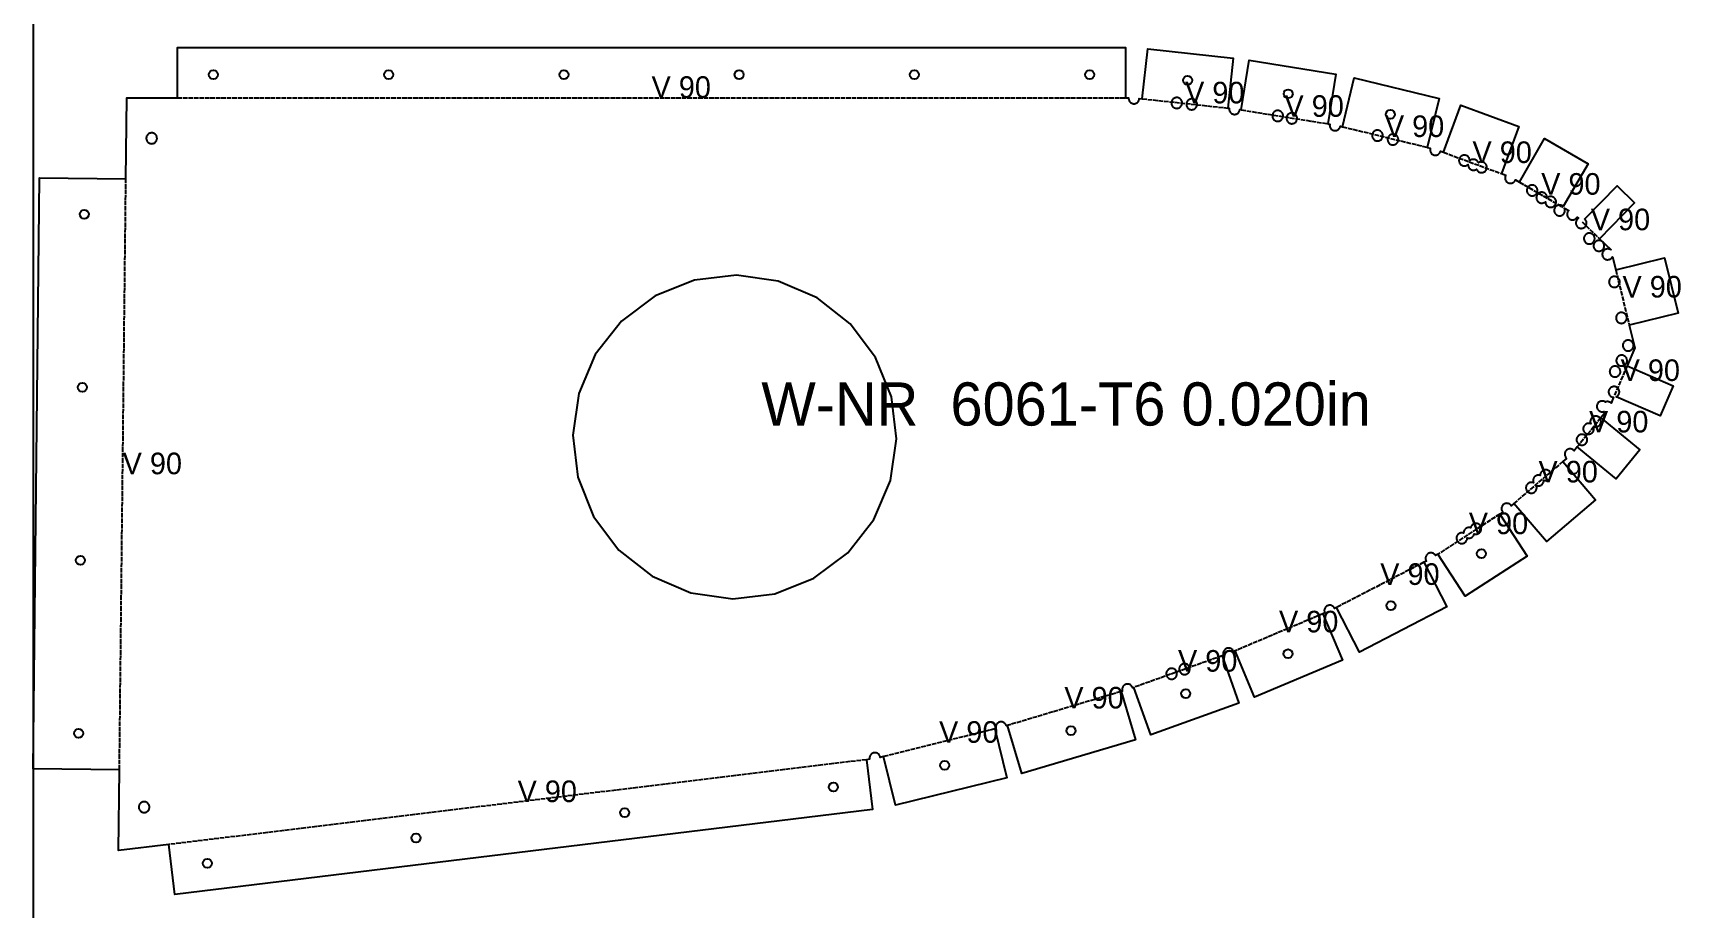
# Model space of a CAD drawing. Header units: millimetres. Extents: x 0 to 2467, y 0 to 1219.
# Drawn here: x 0 to 461.7, y 704 to 947.4 of the extents above; entities that cross this region are included whole.
import ezdxf

# ---------------------------------------------------------------- set-up
doc = ezdxf.new("R2010")
doc.units = ezdxf.units.MM
doc.linetypes.add('DASHED', pattern=[1.524, 1.27, -0.254])
for name, color, linetype in [('CUT', 7, 'CONTINUOUS'), ('ETCH', 8, 'CONTINUOUS'), ('HOLE', 6, 'CONTINUOUS'), ('VALLEY', 1, 'DASHED')]:
    doc.layers.add(name, color=color, linetype=linetype)

msp = doc.modelspace()

# ---------------------------------------------------------------- linework, layer by layer
at = {"layer": 'CUT'}
for points in [[(331.73, 776.36), (331.59, 776.3), (331.47, 776.22), (331.35, 776.13), (331.24, 776.03), (331.15, 775.92), (331.06, 775.8), (330.99, 775.68), (330.93, 775.54), (330.88, 775.4), (330.84, 775.26), (330.82, 775.11), (330.82, 774.97), (330.83, 774.82), (330.85, 774.67), (330.89, 774.53), (330.93, 774.43), (330.52, 774.29), (335.2, 761.13), (310.69, 752.4), (306.01, 765.56), (305.64, 765.43), (305.59, 765.57), (305.53, 765.7), (305.45, 765.83), (305.36, 765.94), (305.26, 766.05), (305.15, 766.15), (305.03, 766.23), (304.9, 766.31), (304.77, 766.37), (304.63, 766.42), (304.49, 766.45), (304.34, 766.47), (304.19, 766.47), (304.05, 766.47), (303.9, 766.44), (303.76, 766.4), (303.62, 766.35), (303.49, 766.29), (303.36, 766.21), (303.25, 766.12), (303.14, 766.02), (303.04, 765.91), (302.95, 765.79), (302.88, 765.66), (302.82, 765.53), (302.77, 765.39), (302.74, 765.25), (302.72, 765.1), (302.71, 764.95), (302.72, 764.81), (302.75, 764.66), (302.78, 764.52), (302.79, 764.5), (302.42, 764.39), (306.42, 751), (274.89, 741.58), (270.89, 754.96), (270.55, 754.86), (270.53, 754.93), (270.48, 755.07), (270.41, 755.2), (270.34, 755.32), (270.25, 755.44), (270.15, 755.55), (270.04, 755.65), (269.92, 755.73), (269.79, 755.81), (269.66, 755.87), (269.52, 755.92), (269.37, 755.95), (269.23, 755.97), (269.08, 755.97), (268.93, 755.96), (268.79, 755.94), (268.65, 755.9), (268.51, 755.85), (268.38, 755.79), (268.25, 755.71), (268.13, 755.62), (268.03, 755.52), (267.93, 755.41), (267.84, 755.29), (267.77, 755.16), (267.71, 755.03), (267.66, 754.89), (267.63, 754.75), (267.61, 754.6), (267.6, 754.45), (267.61, 754.31), (267.63, 754.16), (267.66, 754.07), (267.31, 753.98), (270.67, 740.42), (239.72, 732.76), (236.36, 746.32), (235.47, 746.1), (235.46, 746.2), (235.42, 746.34), (235.37, 746.48), (235.3, 746.61), (235.22, 746.74), (235.14, 746.85), (235.03, 746.96), (234.92, 747.06), (234.8, 747.15), (234.68, 747.22), (234.54, 747.28), (234.4, 747.33), (234.26, 747.36), (234.12, 747.38), (233.97, 747.39), (233.82, 747.38), (233.68, 747.35), (233.53, 747.32), (233.4, 747.26), (233.26, 747.2), (233.14, 747.12), (233.02, 747.03), (232.91, 746.93), (232.82, 746.82), (232.73, 746.7), (232.66, 746.58), (232.6, 746.44), (232.55, 746.3), (232.51, 746.16), (232.49, 746.01), (232.49, 745.87), (232.5, 745.72), (232.52, 745.57), (232.53, 745.56), (231.62, 745.45), (233.31, 731.58), (39.39, 708), (37.71, 721.87), (23.72, 720.17), (23.97, 742.64), (0, 742.91), (1.79, 907.21), (25.76, 906.95), (26, 929.43), (40.09, 929.43), (40.09, 943.4), (303.71, 943.4), (303.71, 929.43), (304.52, 929.43), (304.51, 929.28), (304.52, 929.14), (304.55, 928.99), (304.58, 928.85), (304.64, 928.71), (304.7, 928.58), (304.78, 928.45), (304.87, 928.34), (304.97, 928.23), (305.08, 928.13), (305.2, 928.05), (305.32, 927.97), (305.46, 927.91), (305.6, 927.86), (305.74, 927.83), (305.89, 927.81), (306.03, 927.81), (306.18, 927.81), (306.33, 927.84), (306.47, 927.88), (306.61, 927.93), (306.74, 927.99), (306.86, 928.07), (306.98, 928.16), (307.09, 928.26), (307.19, 928.37), (307.27, 928.49), (307.35, 928.62), (307.41, 928.75), (307.45, 928.89), (307.49, 929.03), (307.51, 929.18), (307.51, 929.27), (308.32, 929.18), (309.83, 943.07), (333.62, 940.48), (332.11, 926.59), (332.5, 926.55), (332.49, 926.47), (332.48, 926.32), (332.49, 926.18), (332.51, 926.03), (332.55, 925.89), (332.6, 925.75), (332.67, 925.62), (332.75, 925.49), (332.84, 925.38), (332.94, 925.27), (333.05, 925.17), (333.17, 925.08), (333.29, 925.01), (333.43, 924.95), (333.57, 924.9), (333.71, 924.87), (333.86, 924.85), (334, 924.84), (334.15, 924.85), (334.29, 924.88), (334.44, 924.91), (334.58, 924.97), (334.71, 925.03), (334.83, 925.11), (334.95, 925.2), (335.06, 925.3), (335.15, 925.41), (335.24, 925.53), (335.31, 925.65), (335.38, 925.79), (335.42, 925.93), (335.46, 926.07), (335.47, 926.15), (335.85, 926.09), (338.07, 939.89), (362.1, 936.02), (359.88, 922.23), (360.46, 922.13), (360.45, 922.09), (360.43, 921.94), (360.42, 921.79), (360.43, 921.65), (360.46, 921.5), (360.5, 921.36), (360.55, 921.22), (360.61, 921.09), (360.69, 920.96), (360.78, 920.85), (360.88, 920.74), (360.99, 920.64), (361.11, 920.55), (361.24, 920.48), (361.37, 920.42), (361.51, 920.37), (361.65, 920.34), (361.8, 920.32), (361.95, 920.31), (362.09, 920.32), (362.24, 920.35), (362.38, 920.38), (362.52, 920.44), (362.65, 920.5), (362.78, 920.58), (362.89, 920.67), (363, 920.77), (363.1, 920.88), (363.18, 921), (363.26, 921.12), (363.32, 921.26), (363.37, 921.4), (363.4, 921.54), (363.97, 921.4), (367.27, 934.98), (390.87, 929.25), (387.57, 915.67), (388.41, 915.47), (388.39, 915.4), (388.35, 915.25), (388.33, 915.11), (388.33, 914.96), (388.34, 914.81), (388.36, 914.67), (388.4, 914.53), (388.45, 914.39), (388.52, 914.26), (388.59, 914.13), (388.68, 914.01), (388.78, 913.91), (388.89, 913.81), (389.01, 913.72), (389.14, 913.65), (389.27, 913.59), (389.41, 913.54), (389.56, 913.51), (389.7, 913.49), (389.85, 913.48), (390, 913.49), (390.14, 913.51), (390.28, 913.55), (390.42, 913.6), (390.55, 913.67), (390.68, 913.75), (390.8, 913.83), (390.9, 913.94), (391, 914.05), (391.09, 914.17), (391.16, 914.29), (391.22, 914.43), (391.27, 914.57), (391.28, 914.59), (392.09, 914.29), (396.92, 927.4), (413.01, 921.46), (408.18, 908.36), (409.38, 907.91), (409.35, 907.87), (409.29, 907.73), (409.24, 907.59), (409.21, 907.45), (409.19, 907.3), (409.19, 907.16), (409.19, 907.01), (409.22, 906.87), (409.26, 906.72), (409.31, 906.58), (409.37, 906.45), (409.45, 906.33), (409.54, 906.21), (409.64, 906.1), (409.75, 906.01), (409.87, 905.92), (410, 905.85), (410.13, 905.78), (410.27, 905.74), (410.41, 905.7), (410.56, 905.68), (410.71, 905.68), (410.85, 905.69), (411, 905.71), (411.14, 905.75), (411.28, 905.8), (411.41, 905.87), (411.54, 905.94), (411.65, 906.03), (411.76, 906.13), (411.86, 906.24), (411.94, 906.36), (412.02, 906.49), (412.08, 906.62), (412.09, 906.64), (413.19, 906), (420.18, 918.1), (432.25, 911.13), (425.37, 899.21), (425.37, 899.21), (425.26, 899.31), (425.14, 899.39), (425.01, 899.47), (424.88, 899.53), (424.74, 899.58), (424.59, 899.61), (424.45, 899.63), (424.3, 899.64), (424.15, 899.63), (424.01, 899.6), (423.87, 899.57), (423.73, 899.51), (423.6, 899.45), (423.47, 899.37), (423.35, 899.28), (423.25, 899.18), (423.15, 899.07), (423.06, 898.95), (422.99, 898.82), (422.93, 898.69), (422.88, 898.55), (422.85, 898.41), (422.83, 898.26), (422.82, 898.12), (422.83, 897.97), (422.86, 897.82), (422.89, 897.68), (422.94, 897.54), (423.01, 897.41), (423.09, 897.29), (423.18, 897.17), (423.28, 897.06), (423.39, 896.96), (423.51, 896.88), (423.63, 896.8), (423.77, 896.74), (423.91, 896.69), (424.05, 896.66), (424.2, 896.64), (424.34, 896.64), (424.49, 896.65), (424.64, 896.67), (424.78, 896.71), (424.92, 896.76), (425.05, 896.82), (425.17, 896.9), (425.29, 896.99), (425.4, 897.09), (425.5, 897.2), (425.58, 897.32), (425.66, 897.45), (425.72, 897.58), (425.76, 897.72), (425.8, 897.86), (425.82, 898.01), (425.82, 898.16), (425.81, 898.3), (425.79, 898.45), (425.75, 898.59), (425.7, 898.73), (425.67, 898.79), (426.89, 898.09), (426.85, 898.06), (426.75, 897.95), (426.67, 897.83), (426.59, 897.7), (426.53, 897.57), (426.49, 897.43), (426.45, 897.28), (426.43, 897.14), (426.43, 896.99), (426.44, 896.85), (426.46, 896.7), (426.5, 896.56), (426.55, 896.42), (426.61, 896.29), (426.69, 896.16), (426.78, 896.05), (426.88, 895.94), (426.99, 895.84), (427.11, 895.75), (427.24, 895.68), (427.37, 895.62), (427.51, 895.57), (427.65, 895.54), (427.8, 895.52), (427.95, 895.51), (428.09, 895.52), (428.24, 895.55), (428.38, 895.58), (428.52, 895.64), (428.65, 895.7), (428.78, 895.78), (428.89, 895.87), (429, 895.97), (429.1, 896.08), (429.19, 896.2), (429.25, 896.3), (429.61, 895.95), (429.51, 895.88), (429.39, 895.8), (429.28, 895.7), (429.18, 895.58), (429.1, 895.47), (429.02, 895.34), (428.96, 895.2), (428.92, 895.06), (428.88, 894.92), (428.86, 894.78), (428.86, 894.63), (428.87, 894.48), (428.89, 894.34), (428.93, 894.19), (428.98, 894.06), (429.04, 893.92), (429.12, 893.8), (429.21, 893.68), (429.31, 893.57), (429.42, 893.48), (429.54, 893.39), (429.67, 893.32), (429.8, 893.26), (429.94, 893.21), (430.08, 893.17), (430.23, 893.15), (430.38, 893.15), (430.52, 893.16), (430.67, 893.18), (430.81, 893.22), (430.95, 893.27), (431.08, 893.34), (431.21, 893.41), (431.32, 893.5), (431.43, 893.6), (431.53, 893.71), (431.62, 893.83), (431.69, 893.96), (431.75, 894.09), (431.8, 894.23), (431.83, 894.38), (431.85, 894.52), (431.86, 894.67), (431.85, 894.82), (431.82, 894.96), (431.79, 895.1), (431.73, 895.24), (431.67, 895.37), (431.59, 895.5), (431.5, 895.62), (431.4, 895.72), (431.35, 895.77), (440.33, 905.01), (445.19, 900.29), (435.45, 890.27), (438.57, 887.24), (438.59, 887.14), (438.52, 887.2), (438.39, 887.27), (438.26, 887.33), (438.12, 887.38), (437.97, 887.41), (437.83, 887.43), (437.68, 887.44), (437.53, 887.43), (437.39, 887.4), (437.25, 887.37), (437.11, 887.31), (436.98, 887.25), (436.85, 887.17), (436.73, 887.08), (436.63, 886.98), (436.53, 886.87), (436.44, 886.75), (436.37, 886.63), (436.31, 886.49), (436.26, 886.35), (436.23, 886.21), (436.21, 886.06), (436.2, 885.92), (436.21, 885.77), (436.23, 885.62), (436.27, 885.48), (436.32, 885.34), (436.39, 885.21), (436.47, 885.09), (436.55, 884.97), (436.66, 884.86), (436.77, 884.76), (436.88, 884.68), (437.01, 884.6), (437.15, 884.54), (437.29, 884.5), (437.43, 884.46), (437.57, 884.44), (437.72, 884.44), (437.87, 884.45), (438.01, 884.47), (438.16, 884.51), (438.29, 884.56), (438.43, 884.62), (438.55, 884.7), (438.67, 884.79), (438.78, 884.89), (438.87, 885), (438.96, 885.12), (439.03, 885.25), (439.05, 885.28), (439.95, 881.6), (453.52, 884.93), (457.28, 869.58), (443.72, 866.25), (445.27, 859.91), (443.12, 854.91), (455.95, 849.38), (452.34, 841.01), (440.06, 846.3), (440.19, 846.36), (440.32, 846.44), (440.43, 846.53), (440.54, 846.63), (440.64, 846.74), (440.72, 846.86), (440.8, 846.98), (440.86, 847.12), (440.91, 847.26), (440.94, 847.4), (440.96, 847.55), (440.96, 847.69), (440.96, 847.84), (440.93, 847.99), (440.89, 848.13), (440.84, 848.27), (440.78, 848.4), (440.7, 848.52), (440.61, 848.64), (440.51, 848.75), (440.4, 848.84), (440.28, 848.93), (440.15, 849), (440.02, 849.07), (439.88, 849.11), (439.74, 849.15), (439.59, 849.17), (439.44, 849.17), (439.3, 849.16), (439.15, 849.14), (439.01, 849.1), (438.87, 849.05), (438.74, 848.99), (438.61, 848.91), (438.5, 848.82), (438.39, 848.72), (438.29, 848.61), (438.21, 848.49), (438.13, 848.36), (438.07, 848.23), (438.02, 848.09), (437.99, 847.94), (437.97, 847.8), (437.96, 847.65), (437.97, 847.5), (438, 847.36), (438.04, 847.22), (438.09, 847.08), (438.15, 846.95), (438.23, 846.82), (438.32, 846.7), (438.42, 846.6), (438.53, 846.5), (438.65, 846.41), (438.78, 846.34), (438.91, 846.28), (439.05, 846.23), (439.19, 846.2), (439.34, 846.18), (439.36, 846.18), (438.68, 844.59), (438.6, 844.66), (438.48, 844.74), (438.35, 844.82), (438.22, 844.88), (438.08, 844.93), (437.93, 844.96), (437.79, 844.98), (437.64, 844.99), (437.49, 844.98), (437.35, 844.95), (437.21, 844.92), (437.07, 844.86), (437.06, 844.86), (437, 844.91), (436.87, 844.98), (436.74, 845.04), (436.6, 845.09), (436.45, 845.13), (436.31, 845.14), (436.16, 845.15), (436.01, 845.14), (435.87, 845.12), (435.73, 845.08), (435.59, 845.03), (435.46, 844.96), (435.33, 844.89), (435.21, 844.8), (435.11, 844.7), (435.01, 844.59), (434.92, 844.47), (434.85, 844.34), (434.79, 844.2), (434.74, 844.07), (434.71, 843.92), (434.69, 843.78), (434.68, 843.63), (434.69, 843.48), (434.71, 843.34), (434.75, 843.19), (434.8, 843.06), (434.87, 842.92), (434.95, 842.8), (435.03, 842.68), (435.14, 842.57), (435.25, 842.48), (435.36, 842.39), (435.49, 842.32), (435.63, 842.26), (435.77, 842.21), (435.91, 842.18), (436.05, 842.16), (436.2, 842.15), (436.35, 842.16), (436.49, 842.18), (436.64, 842.22), (436.77, 842.27), (436.78, 842.28), (436.85, 842.23), (436.97, 842.15), (437.11, 842.09), (437.15, 842.08), (435.81, 840.44), (446.63, 831.6), (440.07, 823.56), (429.25, 832.39), (428.4, 831.35), (428.31, 831.44), (428.2, 831.54), (428.08, 831.63), (427.95, 831.7), (427.82, 831.76), (427.68, 831.81), (427.54, 831.84), (427.39, 831.86), (427.24, 831.87), (427.1, 831.86), (426.95, 831.84), (426.81, 831.8), (426.67, 831.75), (426.54, 831.68), (426.41, 831.6), (426.3, 831.52), (426.19, 831.41), (426.09, 831.3), (426.01, 831.18), (425.93, 831.06), (425.87, 830.92), (425.82, 830.78), (425.79, 830.64), (425.77, 830.5), (425.77, 830.35), (425.77, 830.2), (425.8, 830.06), (425.84, 829.91), (425.89, 829.78), (425.95, 829.64), (426.03, 829.52), (426.12, 829.4), (426.22, 829.29), (426.31, 829.22), (425.28, 828.34), (434.36, 817.72), (420.75, 806.09), (411.67, 816.7), (410.92, 816.06), (410.92, 816.07), (410.83, 816.19), (410.73, 816.29), (410.62, 816.39), (410.5, 816.48), (410.37, 816.55), (410.24, 816.61), (410.1, 816.66), (409.96, 816.69), (409.81, 816.71), (409.66, 816.72), (409.52, 816.71), (409.37, 816.69), (409.23, 816.65), (409.09, 816.6), (408.96, 816.53), (408.83, 816.45), (408.72, 816.37), (408.61, 816.27), (408.51, 816.15), (408.42, 816.04), (408.35, 815.91), (408.29, 815.77), (408.24, 815.63), (408.21, 815.49), (408.19, 815.35), (408.18, 815.2), (408.19, 815.05), (408.22, 814.91), (408.25, 814.76), (408.31, 814.63), (408.37, 814.49), (408.45, 814.37), (408.52, 814.27), (407.7, 813.73), (415.31, 802.02), (398.12, 790.86), (390.51, 802.57), (389.89, 802.17), (389.89, 802.17), (389.81, 802.3), (389.72, 802.41), (389.62, 802.52), (389.51, 802.62), (389.39, 802.71), (389.26, 802.78), (389.13, 802.84), (388.99, 802.89), (388.85, 802.92), (388.7, 802.94), (388.55, 802.95), (388.41, 802.94), (388.26, 802.91), (388.12, 802.88), (387.98, 802.82), (387.85, 802.76), (387.72, 802.68), (387.61, 802.59), (387.5, 802.49), (387.4, 802.38), (387.32, 802.26), (387.24, 802.14), (387.18, 802), (387.13, 801.86), (387.1, 801.72), (387.08, 801.57), (387.07, 801.43), (387.08, 801.28), (387.11, 801.13), (387.14, 800.99), (387.2, 800.85), (387.26, 800.72), (387.3, 800.66), (386.63, 800.32), (393.04, 787.91), (368.73, 775.35), (362.32, 787.76), (361.8, 787.5), (361.75, 787.61), (361.67, 787.73), (361.58, 787.85), (361.48, 787.96), (361.37, 788.06), (361.25, 788.14), (361.12, 788.22), (360.99, 788.28), (360.85, 788.32), (360.71, 788.36), (360.56, 788.38), (360.42, 788.38), (360.27, 788.37), (360.12, 788.35), (359.98, 788.31), (359.84, 788.26), (359.71, 788.2), (359.59, 788.12), (359.47, 788.03), (359.36, 787.93), (359.26, 787.82), (359.18, 787.7), (359.1, 787.57), (359.04, 787.44), (358.99, 787.3), (358.96, 787.16), (358.94, 787.01), (358.94, 786.86), (358.95, 786.72), (358.97, 786.57), (359.01, 786.43), (359.06, 786.29), (359.09, 786.23), (358.55, 786), (363.99, 773.13), (339.55, 762.82), (334.12, 775.69), (333.72, 775.52), (333.7, 775.58), (333.63, 775.71), (333.55, 775.84), (333.47, 775.95), (333.36, 776.06), (333.25, 776.16), (333.14, 776.25), (333.01, 776.32), (332.87, 776.38), (332.73, 776.43), (332.59, 776.46), (332.45, 776.48), (332.3, 776.49), (332.15, 776.48), (332.01, 776.45), (331.86, 776.42), (331.73, 776.36)], [(318.64, 926.7), (318.76, 926.78), (318.88, 926.87), (318.99, 926.97), (319.08, 927.08), (319.17, 927.2), (319.24, 927.32), (319.3, 927.46), (319.35, 927.6), (319.39, 927.74), (319.41, 927.89), (319.41, 928.03), (319.4, 928.18), (319.38, 928.33), (319.34, 928.47), (319.29, 928.61), (319.22, 928.74), (319.15, 928.86), (319.06, 928.98), (318.96, 929.09), (318.85, 929.19), (318.73, 929.27), (318.6, 929.35), (318.47, 929.41), (318.33, 929.45), (318.18, 929.49), (318.04, 929.51), (317.89, 929.51), (317.74, 929.5), (317.6, 929.48), (317.46, 929.44), (317.32, 929.39), (317.19, 929.33), (317.06, 929.25), (316.94, 929.16), (316.84, 929.06), (316.74, 928.95), (316.65, 928.83), (316.58, 928.7), (316.52, 928.57), (316.47, 928.43), (316.44, 928.28), (316.42, 928.14), (316.41, 927.99), (316.42, 927.84), (316.44, 927.7), (316.48, 927.56), (316.53, 927.42), (316.6, 927.29), (316.68, 927.16), (316.76, 927.04), (316.87, 926.94), (316.98, 926.84), (317.09, 926.75), (317.22, 926.68), (317.36, 926.62), (317.5, 926.57), (317.64, 926.54), (317.78, 926.52), (317.93, 926.51), (318.08, 926.52), (318.22, 926.55), (318.37, 926.58), (318.5, 926.63), (318.64, 926.7)], [(323.26, 926.7), (323.34, 926.82), (323.42, 926.95), (323.48, 927.08), (323.53, 927.22), (323.56, 927.36), (323.58, 927.51), (323.58, 927.66), (323.57, 927.8), (323.55, 927.95), (323.51, 928.09), (323.46, 928.23), (323.4, 928.36), (323.32, 928.49), (323.23, 928.6), (323.13, 928.71), (323.02, 928.81), (322.9, 928.89), (322.77, 928.97), (322.64, 929.03), (322.5, 929.08), (322.36, 929.11), (322.21, 929.13), (322.06, 929.14), (321.92, 929.13), (321.77, 929.1), (321.63, 929.07), (321.49, 929.01), (321.36, 928.95), (321.23, 928.87), (321.12, 928.78), (321.01, 928.68), (320.91, 928.57), (320.83, 928.45), (320.75, 928.32), (320.69, 928.19), (320.64, 928.05), (320.61, 927.91), (320.59, 927.76), (320.58, 927.62), (320.59, 927.47), (320.62, 927.32), (320.65, 927.18), (320.71, 927.04), (320.77, 926.91), (320.85, 926.79), (320.94, 926.67), (321.04, 926.56), (321.15, 926.46), (321.27, 926.38), (321.4, 926.3), (321.53, 926.24), (321.67, 926.19), (321.81, 926.16), (321.96, 926.14), (322.1, 926.14), (322.25, 926.15), (322.4, 926.17), (322.54, 926.21), (322.68, 926.26), (322.81, 926.32), (322.93, 926.4), (323.05, 926.49), (323.16, 926.59), (323.26, 926.7)], [(346.96, 923.26), (347.07, 923.36), (347.17, 923.48), (347.25, 923.59), (347.33, 923.72), (347.39, 923.86), (347.44, 924), (347.47, 924.14), (347.49, 924.28), (347.5, 924.43), (347.49, 924.58), (347.46, 924.72), (347.42, 924.87), (347.37, 925), (347.31, 925.14), (347.23, 925.26), (347.14, 925.38), (347.04, 925.49), (346.93, 925.58), (346.81, 925.67), (346.68, 925.74), (346.55, 925.8), (346.41, 925.85), (346.27, 925.89), (346.12, 925.91), (345.97, 925.91), (345.83, 925.9), (345.68, 925.88), (345.54, 925.84), (345.4, 925.79), (345.27, 925.72), (345.14, 925.65), (345.03, 925.56), (344.92, 925.46), (344.82, 925.35), (344.74, 925.23), (344.66, 925.1), (344.6, 924.97), (344.55, 924.83), (344.52, 924.68), (344.5, 924.54), (344.5, 924.39), (344.51, 924.24), (344.53, 924.1), (344.57, 923.96), (344.62, 923.82), (344.68, 923.69), (344.76, 923.56), (344.85, 923.44), (344.95, 923.34), (345.06, 923.24), (345.18, 923.15), (345.31, 923.08), (345.44, 923.02), (345.58, 922.97), (345.72, 922.94), (345.87, 922.92), (346.02, 922.91), (346.16, 922.92), (346.31, 922.94), (346.45, 922.98), (346.59, 923.03), (346.72, 923.1), (346.85, 923.18), (346.96, 923.26)], [(351.3, 923.19), (351.35, 923.33), (351.39, 923.47), (351.41, 923.62), (351.41, 923.77), (351.4, 923.91), (351.38, 924.06), (351.34, 924.2), (351.29, 924.34), (351.22, 924.47), (351.15, 924.6), (351.06, 924.71), (350.96, 924.82), (350.85, 924.92), (350.73, 925), (350.6, 925.08), (350.47, 925.14), (350.33, 925.19), (350.18, 925.22), (350.04, 925.24), (349.89, 925.25), (349.74, 925.24), (349.6, 925.21), (349.46, 925.18), (349.32, 925.12), (349.19, 925.06), (349.06, 924.98), (348.94, 924.89), (348.84, 924.79), (348.74, 924.68), (348.65, 924.56), (348.58, 924.43), (348.52, 924.3), (348.47, 924.16), (348.44, 924.02), (348.42, 923.87), (348.41, 923.73), (348.42, 923.58), (348.44, 923.43), (348.48, 923.29), (348.53, 923.15), (348.6, 923.02), (348.68, 922.9), (348.76, 922.78), (348.87, 922.67), (348.98, 922.57), (349.1, 922.49), (349.22, 922.41), (349.36, 922.35), (349.5, 922.3), (349.64, 922.27), (349.78, 922.25), (349.93, 922.25), (350.08, 922.26), (350.22, 922.28), (350.37, 922.32), (350.5, 922.37), (350.64, 922.43), (350.76, 922.51), (350.88, 922.6), (350.99, 922.7), (351.08, 922.81), (351.17, 922.93), (351.24, 923.06), (351.3, 923.19)], [(33.52, 916.81), (33.65, 916.88), (33.77, 916.96), (33.89, 917.05), (34, 917.15), (34.1, 917.26), (34.18, 917.38), (34.26, 917.5), (34.32, 917.64), (34.37, 917.78), (34.4, 917.92), (34.42, 918.07), (34.42, 918.21), (34.41, 918.36), (34.39, 918.51), (34.35, 918.65), (34.3, 918.79), (34.24, 918.92), (34.16, 919.04), (34.07, 919.16), (33.97, 919.27), (33.86, 919.36), (33.74, 919.45), (33.61, 919.52), (33.48, 919.59), (33.34, 919.63), (33.2, 919.67), (33.05, 919.69), (32.9, 919.69), (32.76, 919.68), (32.61, 919.66), (32.47, 919.62), (32.33, 919.57), (32.2, 919.5), (32.07, 919.43), (31.96, 919.34), (31.85, 919.24), (31.75, 919.13), (31.67, 919.01), (31.59, 918.88), (31.53, 918.75), (31.48, 918.61), (31.45, 918.46), (31.43, 918.32), (31.42, 918.17), (31.43, 918.02), (31.46, 917.88), (31.49, 917.74), (31.55, 917.6), (31.61, 917.47), (31.69, 917.34), (31.78, 917.22), (31.88, 917.12), (31.99, 917.02), (32.11, 916.93), (32.24, 916.86), (32.37, 916.8), (32.51, 916.75), (32.65, 916.72), (32.8, 916.7), (32.94, 916.69), (33.09, 916.7), (33.24, 916.73), (33.38, 916.76), (33.52, 916.81)], [(374.98, 918.13), (375.06, 918.26), (375.12, 918.39), (375.16, 918.53), (375.2, 918.68), (375.22, 918.82), (375.22, 918.97), (375.21, 919.12), (375.19, 919.26), (375.15, 919.4), (375.1, 919.54), (375.04, 919.67), (374.96, 919.8), (374.87, 919.92), (374.77, 920.02), (374.66, 920.12), (374.54, 920.21), (374.41, 920.28), (374.28, 920.34), (374.14, 920.39), (374, 920.42), (373.85, 920.44), (373.7, 920.45), (373.56, 920.44), (373.41, 920.41), (373.27, 920.38), (373.13, 920.33), (373, 920.26), (372.87, 920.18), (372.76, 920.09), (372.65, 919.99), (372.55, 919.88), (372.46, 919.76), (372.39, 919.64), (372.33, 919.5), (372.28, 919.36), (372.25, 919.22), (372.23, 919.07), (372.22, 918.93), (372.23, 918.78), (372.26, 918.63), (372.29, 918.49), (372.35, 918.35), (372.41, 918.22), (372.49, 918.1), (372.58, 917.98), (372.68, 917.87), (372.79, 917.78), (372.91, 917.69), (373.03, 917.62), (373.17, 917.55), (373.31, 917.51), (373.45, 917.47), (373.6, 917.45), (373.74, 917.45), (373.89, 917.46), (374.04, 917.48), (374.18, 917.52), (374.32, 917.57), (374.45, 917.63), (374.57, 917.71), (374.69, 917.8), (374.8, 917.9), (374.9, 918.01), (374.98, 918.13)], [(379.52, 917.72), (379.53, 917.87), (379.52, 918.01), (379.5, 918.16), (379.46, 918.3), (379.41, 918.44), (379.34, 918.57), (379.27, 918.7), (379.18, 918.81), (379.08, 918.92), (378.97, 919.02), (378.85, 919.11), (378.72, 919.18), (378.58, 919.24), (378.45, 919.29), (378.3, 919.32), (378.16, 919.34), (378.01, 919.35), (377.86, 919.34), (377.72, 919.31), (377.57, 919.28), (377.44, 919.22), (377.3, 919.16), (377.18, 919.08), (377.06, 918.99), (376.95, 918.89), (376.86, 918.78), (376.77, 918.66), (376.7, 918.54), (376.64, 918.4), (376.59, 918.26), (376.56, 918.12), (376.54, 917.97), (376.53, 917.83), (376.54, 917.68), (376.56, 917.53), (376.6, 917.39), (376.65, 917.25), (376.72, 917.12), (376.79, 917), (376.88, 916.88), (376.98, 916.77), (377.09, 916.67), (377.21, 916.59), (377.34, 916.51), (377.48, 916.45), (377.61, 916.41), (377.76, 916.37), (377.9, 916.35), (378.05, 916.35), (378.2, 916.36), (378.34, 916.38), (378.49, 916.42), (378.62, 916.47), (378.76, 916.53), (378.88, 916.61), (379, 916.7), (379.11, 916.8), (379.2, 916.91), (379.29, 917.03), (379.36, 917.16), (379.42, 917.29), (379.47, 917.43), (379.51, 917.57), (379.52, 917.72)], [(403.2, 911.54), (403.06, 911.59), (402.91, 911.62), (402.77, 911.64), (402.62, 911.65), (402.47, 911.64), (402.33, 911.61), (402.19, 911.58), (402.05, 911.52), (401.92, 911.46), (401.79, 911.38), (401.78, 911.37), (401.76, 911.43), (401.69, 911.56), (401.62, 911.69), (401.53, 911.8), (401.43, 911.91), (401.32, 912.01), (401.2, 912.09), (401.07, 912.17), (400.94, 912.23), (400.8, 912.28), (400.65, 912.31), (400.51, 912.33), (400.36, 912.34), (400.21, 912.33), (400.07, 912.3), (399.93, 912.26), (399.79, 912.21), (399.66, 912.15), (399.53, 912.07), (399.41, 911.98), (399.37, 911.94), (399.37, 912.03), (399.36, 912.18), (399.34, 912.33), (399.3, 912.47), (399.25, 912.61), (399.19, 912.74), (399.11, 912.86), (399.02, 912.98), (398.92, 913.09), (398.81, 913.19), (398.69, 913.27), (398.56, 913.35), (398.43, 913.41), (398.29, 913.45), (398.15, 913.49), (398, 913.51), (397.85, 913.51), (397.71, 913.5), (397.56, 913.48), (397.42, 913.44), (397.28, 913.39), (397.15, 913.33), (397.02, 913.25), (396.91, 913.16), (396.8, 913.06), (396.7, 912.95), (396.61, 912.83), (396.54, 912.7), (396.48, 912.57), (396.43, 912.43), (396.4, 912.28), (396.38, 912.14), (396.37, 911.99), (396.38, 911.84), (396.41, 911.7), (396.44, 911.56), (396.5, 911.42), (396.56, 911.29), (396.64, 911.16), (396.73, 911.04), (396.83, 910.94), (396.94, 910.84), (397.06, 910.75), (397.18, 910.68), (397.32, 910.62), (397.46, 910.57), (397.6, 910.54), (397.75, 910.52), (397.89, 910.51), (398.04, 910.52), (398.19, 910.55), (398.33, 910.58), (398.47, 910.63), (398.6, 910.7), (398.72, 910.78), (398.84, 910.87), (398.89, 910.91), (398.88, 910.81), (398.89, 910.67), (398.92, 910.52), (398.95, 910.38), (399, 910.24), (399.07, 910.11), (399.15, 909.98), (399.24, 909.87), (399.34, 909.76), (399.45, 909.66), (399.57, 909.58), (399.69, 909.5), (399.83, 909.44), (399.97, 909.39), (400.11, 909.36), (400.26, 909.34), (400.4, 909.34), (400.55, 909.34), (400.7, 909.37), (400.84, 909.41), (400.98, 909.46), (401.11, 909.52), (401.23, 909.6), (401.24, 909.61), (401.26, 909.55), (401.33, 909.42), (401.41, 909.3), (401.49, 909.18), (401.6, 909.07), (401.71, 908.97), (401.83, 908.89), (401.95, 908.81), (402.09, 908.75), (402.23, 908.71), (402.37, 908.67), (402.51, 908.65), (402.66, 908.65), (402.81, 908.66), (402.95, 908.68), (403.1, 908.72), (403.23, 908.77), (403.37, 908.83), (403.49, 908.91), (403.61, 909), (403.72, 909.1), (403.81, 909.21), (403.9, 909.33), (403.97, 909.46), (404.03, 909.59), (404.08, 909.73), (404.12, 909.87), (404.14, 910.02), (404.14, 910.17), (404.13, 910.31), (404.11, 910.46), (404.07, 910.6), (404.02, 910.74), (403.95, 910.87), (403.88, 911), (403.79, 911.11), (403.69, 911.22), (403.58, 911.32), (403.46, 911.41), (403.33, 911.48), (403.2, 911.54)], [(418.19, 904), (418.15, 904.15), (418.1, 904.29), (418.03, 904.42), (417.96, 904.54), (417.87, 904.66), (417.77, 904.77), (417.66, 904.86), (417.54, 904.95), (417.41, 905.02), (417.27, 905.09), (417.14, 905.13), (416.99, 905.17), (416.85, 905.19), (416.7, 905.19), (416.55, 905.18), (416.41, 905.16), (416.26, 905.12), (416.13, 905.07), (415.99, 905), (415.87, 904.93), (415.75, 904.84), (415.64, 904.74), (415.55, 904.63), (415.46, 904.51), (415.39, 904.38), (415.33, 904.25), (415.28, 904.11), (415.24, 903.96), (415.23, 903.82), (415.22, 903.67), (415.23, 903.52), (415.25, 903.38), (415.29, 903.24), (415.34, 903.1), (415.41, 902.97), (415.48, 902.84), (415.57, 902.72), (415.67, 902.62), (415.78, 902.52), (415.9, 902.43), (416.03, 902.36), (416.17, 902.3), (416.3, 902.25), (416.45, 902.22), (416.59, 902.2), (416.74, 902.19), (416.89, 902.2), (417.03, 902.22), (417.18, 902.26), (417.31, 902.31), (417.45, 902.38), (417.57, 902.46), (417.69, 902.55), (417.8, 902.65), (417.89, 902.76), (417.98, 902.88), (418.05, 903), (418.11, 903.14), (418.16, 903.28), (418.19, 903.42), (418.21, 903.57), (418.22, 903.71), (418.21, 903.86), (418.19, 904)], [(422.02, 901.99), (421.87, 902), (421.72, 901.99), (421.58, 901.97), (421.44, 901.93), (421.3, 901.88), (421.17, 901.81), (421.04, 901.73), (420.92, 901.65), (420.88, 901.6), (420.88, 901.7), (420.87, 901.84), (420.85, 901.99), (420.81, 902.13), (420.76, 902.27), (420.7, 902.4), (420.62, 902.53), (420.53, 902.64), (420.43, 902.75), (420.32, 902.85), (420.2, 902.93), (420.07, 903.01), (419.94, 903.07), (419.8, 903.12), (419.66, 903.15), (419.51, 903.17), (419.36, 903.18), (419.22, 903.17), (419.07, 903.14), (418.93, 903.11), (418.79, 903.05), (418.66, 902.99), (418.53, 902.91), (418.42, 902.82), (418.31, 902.72), (418.21, 902.61), (418.13, 902.49), (418.05, 902.36), (417.99, 902.23), (417.94, 902.09), (417.91, 901.95), (417.89, 901.8), (417.88, 901.66), (417.89, 901.51), (417.92, 901.36), (417.95, 901.22), (418.01, 901.08), (418.07, 900.95), (418.15, 900.83), (418.24, 900.71), (418.34, 900.6), (418.45, 900.5), (418.57, 900.42), (418.7, 900.34), (418.83, 900.28), (418.97, 900.23), (419.11, 900.2), (419.26, 900.18), (419.4, 900.18), (419.55, 900.19), (419.7, 900.21), (419.84, 900.25), (419.98, 900.3), (420.11, 900.36), (420.23, 900.44), (420.35, 900.53), (420.4, 900.57), (420.39, 900.48), (420.4, 900.33), (420.43, 900.19), (420.46, 900.04), (420.51, 899.91), (420.58, 899.77), (420.66, 899.65), (420.75, 899.53), (420.85, 899.42), (420.96, 899.33), (421.08, 899.24), (421.2, 899.17), (421.34, 899.11), (421.48, 899.06), (421.62, 899.02), (421.77, 899), (421.91, 899), (422.06, 899.01), (422.21, 899.03), (422.35, 899.07), (422.49, 899.12), (422.62, 899.19), (422.74, 899.26), (422.86, 899.35), (422.97, 899.45), (423.07, 899.56), (423.15, 899.68), (423.23, 899.81), (423.29, 899.94), (423.33, 900.08), (423.37, 900.23), (423.39, 900.37), (423.39, 900.52), (423.38, 900.67), (423.36, 900.81), (423.32, 900.95), (423.27, 901.09), (423.21, 901.22), (423.13, 901.35), (423.04, 901.47), (422.94, 901.57), (422.83, 901.67), (422.71, 901.76), (422.58, 901.83), (422.45, 901.89), (422.31, 901.94), (422.16, 901.97), (422.02, 901.99)], [(434.11, 890.34), (434.1, 890.48), (434.07, 890.63), (434.04, 890.77), (433.98, 890.91), (433.92, 891.04), (433.84, 891.17), (433.75, 891.28), (433.65, 891.39), (433.54, 891.49), (433.42, 891.57), (433.3, 891.65), (433.16, 891.71), (433.02, 891.76), (432.88, 891.79), (432.73, 891.81), (432.59, 891.82), (432.44, 891.81), (432.29, 891.78), (432.15, 891.74), (432.01, 891.69), (431.88, 891.63), (431.76, 891.55), (431.64, 891.46), (431.53, 891.36), (431.43, 891.25), (431.35, 891.13), (431.27, 891), (431.21, 890.87), (431.17, 890.73), (431.13, 890.59), (431.11, 890.44), (431.11, 890.29), (431.12, 890.15), (431.14, 890), (431.18, 889.86), (431.23, 889.72), (431.29, 889.59), (431.37, 889.46), (431.46, 889.35), (431.56, 889.24), (431.67, 889.14), (431.79, 889.06), (431.92, 888.98), (432.05, 888.92), (432.19, 888.87), (432.33, 888.84), (432.48, 888.82), (432.63, 888.82), (432.77, 888.82), (432.92, 888.85), (433.06, 888.89), (433.2, 888.94), (433.33, 889), (433.46, 889.08), (433.57, 889.17), (433.68, 889.27), (433.78, 889.38), (433.87, 889.5), (433.94, 889.63), (434, 889.76), (434.05, 889.9), (434.08, 890.04), (434.1, 890.19), (434.11, 890.34)], [(436.42, 889.27), (436.32, 889.38), (436.21, 889.47), (436.09, 889.56), (435.96, 889.63), (435.83, 889.69), (435.69, 889.74), (435.54, 889.78), (435.4, 889.79), (435.25, 889.8), (435.1, 889.79), (434.96, 889.77), (434.82, 889.73), (434.68, 889.68), (434.55, 889.61), (434.42, 889.54), (434.3, 889.45), (434.2, 889.35), (434.1, 889.24), (434.01, 889.12), (433.94, 888.99), (433.88, 888.85), (433.83, 888.72), (433.8, 888.57), (433.78, 888.43), (433.77, 888.28), (433.78, 888.13), (433.8, 887.99), (433.84, 887.84), (433.89, 887.71), (433.96, 887.57), (434.04, 887.45), (434.12, 887.33), (434.22, 887.22), (434.34, 887.13), (434.45, 887.04), (434.58, 886.97), (434.72, 886.91), (434.86, 886.86), (435, 886.82), (435.14, 886.81), (435.29, 886.8), (435.44, 886.81), (435.58, 886.83), (435.73, 886.87), (435.86, 886.92), (436, 886.99), (436.12, 887.06), (436.24, 887.15), (436.35, 887.25), (436.44, 887.36), (436.53, 887.48), (436.6, 887.61), (436.66, 887.75), (436.71, 887.88), (436.75, 888.03), (436.77, 888.17), (436.77, 888.32), (436.76, 888.47), (436.74, 888.61), (436.7, 888.76), (436.65, 888.89), (436.58, 889.03), (436.51, 889.15), (436.42, 889.27)], [(182.87, 791.81), (194.5, 790.15), (206.16, 791.56), (217.06, 795.94), (226.46, 802.99), (233.71, 812.23), (238.32, 823.03), (239.98, 834.66), (238.58, 846.32), (234.2, 857.23), (227.15, 866.62), (217.91, 873.87), (207.11, 878.49), (195.48, 880.15), (183.81, 878.74), (172.91, 874.36), (163.52, 867.32), (156.26, 858.07), (151.65, 847.27), (149.99, 835.64), (151.4, 823.98), (155.77, 813.08), (162.82, 803.68), (172.06, 796.43), (182.87, 791.81)], [(440.9, 878.99), (440.82, 879.11), (440.73, 879.23), (440.63, 879.34), (440.52, 879.43), (440.4, 879.52), (440.27, 879.59), (440.14, 879.65), (440, 879.7), (439.86, 879.74), (439.71, 879.76), (439.56, 879.76), (439.42, 879.75), (439.27, 879.73), (439.13, 879.69), (438.99, 879.64), (438.86, 879.57), (438.73, 879.5), (438.62, 879.41), (438.51, 879.31), (438.41, 879.2), (438.32, 879.08), (438.25, 878.95), (438.19, 878.82), (438.14, 878.68), (438.11, 878.53), (438.09, 878.39), (438.08, 878.24), (438.09, 878.09), (438.12, 877.95), (438.15, 877.81), (438.21, 877.67), (438.27, 877.54), (438.35, 877.41), (438.44, 877.29), (438.54, 877.19), (438.65, 877.09), (438.77, 877), (438.89, 876.93), (439.03, 876.87), (439.17, 876.82), (439.31, 876.79), (439.46, 876.77), (439.6, 876.76), (439.75, 876.77), (439.9, 876.79), (440.04, 876.83), (440.18, 876.88), (440.31, 876.95), (440.43, 877.03), (440.55, 877.12), (440.66, 877.22), (440.76, 877.33), (440.84, 877.45), (440.92, 877.57), (440.98, 877.71), (441.02, 877.85), (441.06, 877.99), (441.08, 878.14), (441.08, 878.28), (441.07, 878.43), (441.05, 878.57), (441.01, 878.72), (440.96, 878.85), (440.9, 878.99)], [(440.2, 868.94), (440.14, 868.81), (440.09, 868.67), (440.06, 868.53), (440.04, 868.38), (440.03, 868.23), (440.04, 868.09), (440.07, 867.94), (440.1, 867.8), (440.16, 867.66), (440.22, 867.53), (440.3, 867.4), (440.39, 867.29), (440.49, 867.18), (440.6, 867.08), (440.72, 867), (440.84, 866.92), (440.98, 866.86), (441.12, 866.81), (441.26, 866.78), (441.41, 866.76), (441.55, 866.75), (441.7, 866.76), (441.85, 866.79), (441.99, 866.82), (442.13, 866.88), (442.26, 866.94), (442.38, 867.02), (442.5, 867.11), (442.61, 867.21), (442.71, 867.32), (442.79, 867.44), (442.87, 867.57), (442.93, 867.7), (442.97, 867.84), (443.01, 867.98), (443.03, 868.13), (443.03, 868.27), (443.02, 868.42), (443, 868.57), (442.96, 868.71), (442.91, 868.85), (442.85, 868.98), (442.77, 869.1), (442.68, 869.22), (442.58, 869.33), (442.47, 869.43), (442.35, 869.51), (442.22, 869.59), (442.09, 869.65), (441.95, 869.7), (441.81, 869.73), (441.66, 869.75), (441.51, 869.75), (441.37, 869.74), (441.22, 869.72), (441.08, 869.68), (440.94, 869.63), (440.81, 869.57), (440.68, 869.49), (440.57, 869.4), (440.46, 869.3), (440.36, 869.19), (440.27, 869.07), (440.2, 868.94)], [(442.16, 861.39), (442.08, 861.27), (442.02, 861.13), (441.97, 860.99), (441.94, 860.85), (441.92, 860.7), (441.92, 860.56), (441.93, 860.41), (441.95, 860.27), (441.99, 860.12), (442.04, 859.99), (442.1, 859.85), (442.18, 859.73), (442.27, 859.61), (442.37, 859.5), (442.48, 859.41), (442.6, 859.32), (442.73, 859.25), (442.86, 859.18), (443, 859.14), (443.14, 859.1), (443.29, 859.08), (443.44, 859.08), (443.58, 859.09), (443.73, 859.11), (443.87, 859.15), (444.01, 859.2), (444.14, 859.27), (444.27, 859.34), (444.38, 859.43), (444.49, 859.53), (444.59, 859.64), (444.67, 859.76), (444.75, 859.89), (444.81, 860.02), (444.86, 860.16), (444.89, 860.31), (444.91, 860.45), (444.92, 860.6), (444.91, 860.75), (444.88, 860.89), (444.85, 861.03), (444.79, 861.17), (444.73, 861.3), (444.65, 861.43), (444.56, 861.55), (444.46, 861.65), (444.35, 861.75), (444.23, 861.84), (444.1, 861.91), (443.97, 861.97), (443.83, 862.02), (443.69, 862.05), (443.54, 862.07), (443.4, 862.08), (443.25, 862.07), (443.1, 862.05), (442.96, 862.01), (442.82, 861.96), (442.69, 861.89), (442.57, 861.81), (442.45, 861.72), (442.34, 861.62), (442.24, 861.51), (442.16, 861.39)], [(438.37, 853.9), (438.32, 853.76), (438.29, 853.62), (438.27, 853.47), (438.26, 853.32), (438.27, 853.18), (438.3, 853.03), (438.33, 852.89), (438.39, 852.75), (438.45, 852.62), (438.53, 852.49), (438.62, 852.38), (438.72, 852.27), (438.83, 852.17), (438.95, 852.09), (439.08, 852.01), (439.21, 851.95), (439.35, 851.9), (439.49, 851.87), (439.64, 851.85), (439.78, 851.85), (439.93, 851.85), (440.08, 851.88), (440.22, 851.92), (440.36, 851.97), (440.49, 852.03), (440.61, 852.11), (440.73, 852.2), (440.84, 852.3), (440.94, 852.41), (441.02, 852.53), (441.1, 852.66), (441.16, 852.79), (441.21, 852.93), (441.24, 853.07), (441.26, 853.22), (441.26, 853.37), (441.25, 853.51), (441.23, 853.66), (441.19, 853.8), (441.14, 853.94), (441.08, 854.07), (441, 854.2), (440.91, 854.31), (440.81, 854.42), (440.7, 854.52), (440.58, 854.6), (440.45, 854.68), (440.32, 854.74), (440.18, 854.79), (440.04, 854.82), (439.89, 854.84), (439.74, 854.85), (439.6, 854.84), (439.45, 854.81), (439.31, 854.77), (439.17, 854.72), (439.04, 854.66), (438.91, 854.58), (438.8, 854.49), (438.69, 854.39), (438.59, 854.28), (438.51, 854.16), (438.43, 854.03), (438.37, 853.9)], [(440.44, 857.33), (440.36, 857.21), (440.28, 857.08), (440.22, 856.95), (440.17, 856.81), (440.14, 856.66), (440.12, 856.52), (440.11, 856.37), (440.12, 856.22), (440.15, 856.08), (440.18, 855.94), (440.24, 855.8), (440.3, 855.67), (440.38, 855.54), (440.47, 855.43), (440.57, 855.32), (440.68, 855.22), (440.8, 855.13), (440.93, 855.06), (441.06, 855), (441.2, 854.95), (441.34, 854.92), (441.49, 854.9), (441.63, 854.89), (441.78, 854.9), (441.93, 854.93), (442.07, 854.96), (442.21, 855.02), (442.34, 855.08), (442.46, 855.16), (442.58, 855.25), (442.69, 855.35), (442.79, 855.46), (442.87, 855.58), (442.95, 855.7), (443.01, 855.84), (443.06, 855.98), (443.09, 856.12), (443.11, 856.27), (443.11, 856.41), (443.1, 856.56), (443.08, 856.71), (443.04, 856.85), (442.99, 856.99), (442.93, 857.12), (442.85, 857.24), (442.76, 857.36), (442.66, 857.47), (442.55, 857.57), (442.43, 857.65), (442.3, 857.73), (442.17, 857.79), (442.03, 857.83), (441.89, 857.87), (441.74, 857.89), (441.59, 857.89), (441.45, 857.88), (441.3, 857.86), (441.16, 857.82), (441.02, 857.77), (440.89, 857.71), (440.76, 857.63), (440.65, 857.54), (440.54, 857.44), (440.44, 857.33)], [(430.91, 837.27), (430.93, 837.13), (430.97, 836.98), (431.02, 836.85), (431.09, 836.71), (431.16, 836.59), (431.25, 836.47), (431.35, 836.36), (431.46, 836.27), (431.58, 836.18), (431.71, 836.11), (431.84, 836.04), (431.98, 836), (432.13, 835.96), (432.27, 835.94), (432.42, 835.94), (432.57, 835.95), (432.71, 835.97), (432.85, 836.01), (432.99, 836.06), (433.12, 836.13), (433.25, 836.2), (433.37, 836.29), (433.47, 836.39), (433.57, 836.5), (433.66, 836.62), (433.73, 836.75), (433.79, 836.88), (433.84, 837.02), (433.87, 837.17), (433.89, 837.31), (433.9, 837.46), (433.89, 837.61), (433.87, 837.75), (433.83, 837.89), (433.78, 838.03), (433.74, 838.11), (433.82, 838.07), (433.96, 838.02), (434.11, 837.99), (434.25, 837.97), (434.4, 837.96), (434.55, 837.97), (434.69, 838), (434.83, 838.04), (434.97, 838.09), (435.1, 838.15), (435.23, 838.23), (435.35, 838.32), (435.45, 838.42), (435.55, 838.53), (435.64, 838.65), (435.71, 838.78), (435.77, 838.91), (435.82, 839.05), (435.85, 839.19), (435.87, 839.34), (435.88, 839.49), (435.87, 839.63), (435.85, 839.78), (435.81, 839.92), (435.76, 840.06), (435.69, 840.19), (435.61, 840.31), (435.53, 840.43), (435.42, 840.54), (435.31, 840.64), (435.19, 840.72), (435.07, 840.8), (434.93, 840.86), (434.79, 840.91), (434.65, 840.94), (434.51, 840.96), (434.36, 840.96), (434.21, 840.95), (434.07, 840.93), (433.92, 840.89), (433.79, 840.84), (433.65, 840.78), (433.53, 840.7), (433.41, 840.61), (433.3, 840.51), (433.21, 840.4), (433.12, 840.28), (433.05, 840.15), (432.99, 840.02), (432.94, 839.88), (432.9, 839.74), (432.88, 839.59), (432.88, 839.44), (432.89, 839.3), (432.91, 839.15), (432.95, 839.01), (433, 838.87), (433.04, 838.79), (432.95, 838.83), (432.81, 838.88), (432.67, 838.91), (432.52, 838.93), (432.38, 838.94), (432.23, 838.93), (432.09, 838.91), (431.94, 838.87), (431.81, 838.82), (431.67, 838.75), (431.55, 838.67), (431.43, 838.58), (431.32, 838.48), (431.23, 838.37), (431.14, 838.25), (431.07, 838.13), (431, 837.99), (430.96, 837.85), (430.92, 837.71), (430.9, 837.56), (430.9, 837.42), (430.91, 837.27)], [(429.17, 833.8), (429.24, 833.67), (429.31, 833.54), (429.4, 833.42), (429.5, 833.32), (429.61, 833.22), (429.73, 833.13), (429.86, 833.06), (429.99, 833), (430.13, 832.95), (430.28, 832.92), (430.42, 832.9), (430.57, 832.89), (430.72, 832.9), (430.86, 832.92), (431, 832.96), (431.14, 833.01), (431.27, 833.08), (431.4, 833.16), (431.52, 833.24), (431.62, 833.35), (431.72, 833.46), (431.81, 833.58), (431.88, 833.7), (431.94, 833.84), (431.99, 833.98), (432.02, 834.12), (432.04, 834.26), (432.05, 834.41), (432.04, 834.56), (432.02, 834.7), (431.98, 834.85), (431.93, 834.98), (431.86, 835.12), (431.78, 835.24), (431.69, 835.36), (431.59, 835.47), (431.48, 835.56), (431.36, 835.65), (431.24, 835.72), (431.1, 835.78), (430.96, 835.83), (430.82, 835.87), (430.67, 835.89), (430.53, 835.89), (430.38, 835.88), (430.24, 835.86), (430.09, 835.82), (429.96, 835.77), (429.82, 835.7), (429.7, 835.63), (429.58, 835.54), (429.47, 835.44), (429.38, 835.33), (429.29, 835.21), (429.22, 835.08), (429.15, 834.95), (429.11, 834.81), (429.07, 834.66), (429.05, 834.52), (429.05, 834.37), (429.06, 834.22), (429.08, 834.08), (429.12, 833.94), (429.17, 833.8)], [(415.44, 819.96), (415.55, 819.87), (415.67, 819.78), (415.8, 819.71), (415.94, 819.65), (416.07, 819.6), (416.22, 819.56), (416.36, 819.54), (416.51, 819.54), (416.66, 819.55), (416.8, 819.57), (416.95, 819.61), (417.08, 819.66), (417.22, 819.73), (417.34, 819.8), (417.46, 819.89), (417.57, 819.99), (417.66, 820.1), (417.75, 820.22), (417.82, 820.35), (417.88, 820.48), (417.93, 820.62), (417.97, 820.77), (417.98, 820.91), (417.99, 821.06), (417.98, 821.21), (417.96, 821.35), (417.92, 821.49), (417.87, 821.63), (417.83, 821.71), (417.92, 821.67), (418.06, 821.62), (418.2, 821.59), (418.34, 821.57), (418.49, 821.56), (418.64, 821.57), (418.78, 821.6), (418.93, 821.64), (419.06, 821.69), (419.2, 821.75), (419.32, 821.83), (419.44, 821.92), (419.55, 822.02), (419.64, 822.13), (419.73, 822.25), (419.8, 822.38), (419.86, 822.51), (419.91, 822.65), (419.95, 822.79), (419.97, 822.94), (419.97, 823.09), (419.97, 823.13), (420.04, 823.11), (420.19, 823.07), (420.33, 823.05), (420.48, 823.05), (420.63, 823.06), (420.77, 823.08), (420.91, 823.12), (421.05, 823.17), (421.18, 823.24), (421.31, 823.31), (421.43, 823.4), (421.53, 823.5), (421.63, 823.61), (421.72, 823.73), (421.79, 823.86), (421.85, 823.99), (421.9, 824.13), (421.93, 824.28), (421.95, 824.42), (421.96, 824.57), (421.95, 824.72), (421.92, 824.86), (421.89, 825.01), (421.84, 825.14), (421.77, 825.28), (421.69, 825.4), (421.6, 825.52), (421.5, 825.62), (421.39, 825.72), (421.27, 825.81), (421.15, 825.88), (421.01, 825.94), (420.87, 825.99), (420.73, 826.02), (420.58, 826.04), (420.44, 826.05), (420.29, 826.04), (420.14, 826.02), (420, 825.98), (419.86, 825.93), (419.73, 825.86), (419.61, 825.79), (419.49, 825.7), (419.38, 825.6), (419.29, 825.48), (419.2, 825.37), (419.13, 825.24), (419.06, 825.1), (419.02, 824.97), (418.98, 824.82), (418.96, 824.68), (418.96, 824.53), (418.96, 824.48), (418.89, 824.51), (418.74, 824.54), (418.6, 824.56), (418.45, 824.56), (418.3, 824.56), (418.16, 824.53), (418.02, 824.49), (417.88, 824.44), (417.75, 824.38), (417.62, 824.3), (417.5, 824.21), (417.4, 824.11), (417.3, 824), (417.21, 823.88), (417.14, 823.75), (417.08, 823.62), (417.03, 823.48), (417, 823.34), (416.98, 823.19), (416.97, 823.04), (416.98, 822.9), (417, 822.75), (417.04, 822.61), (417.09, 822.47), (417.13, 822.39), (417.04, 822.43), (416.91, 822.48), (416.76, 822.51), (416.62, 822.53), (416.47, 822.54), (416.32, 822.53), (416.18, 822.51), (416.03, 822.47), (415.9, 822.42), (415.76, 822.35), (415.64, 822.27), (415.52, 822.19), (415.41, 822.08), (415.32, 821.97), (415.23, 821.85), (415.16, 821.73), (415.1, 821.59), (415.05, 821.45), (415.02, 821.31), (415, 821.17), (414.99, 821.02), (415, 820.87), (415.02, 820.73), (415.06, 820.58), (415.11, 820.45), (415.18, 820.31), (415.25, 820.19), (415.34, 820.07), (415.44, 819.96)], [(396.48, 805.69), (396.61, 805.63), (396.75, 805.59), (396.89, 805.55), (397.04, 805.53), (397.19, 805.53), (397.33, 805.54), (397.48, 805.56), (397.62, 805.6), (397.76, 805.65), (397.89, 805.71), (398.02, 805.79), (398.13, 805.88), (398.24, 805.98), (398.34, 806.09), (398.42, 806.21), (398.5, 806.34), (398.56, 806.47), (398.61, 806.61), (398.64, 806.76), (398.66, 806.9), (398.67, 807.05), (398.66, 807.1), (398.74, 807.07), (398.88, 807.04), (399.03, 807.02), (399.17, 807.01), (399.32, 807.02), (399.47, 807.05), (399.61, 807.08), (399.75, 807.13), (399.88, 807.2), (400, 807.28), (400.12, 807.37), (400.23, 807.47), (400.33, 807.58), (400.41, 807.7), (400.49, 807.82), (400.55, 807.96), (400.59, 808.1), (400.62, 808.22), (400.68, 808.2), (400.82, 808.16), (400.97, 808.14), (401.11, 808.14), (401.26, 808.15), (401.41, 808.17), (401.55, 808.21), (401.69, 808.26), (401.82, 808.33), (401.94, 808.4), (402.06, 808.49), (402.17, 808.59), (402.26, 808.7), (402.35, 808.82), (402.42, 808.95), (402.49, 809.08), (402.53, 809.22), (402.57, 809.37), (402.59, 809.51), (402.59, 809.66), (402.58, 809.81), (402.56, 809.95), (402.52, 810.09), (402.47, 810.23), (402.41, 810.36), (402.33, 810.49), (402.24, 810.61), (402.14, 810.71), (402.03, 810.81), (401.91, 810.9), (401.78, 810.97), (401.65, 811.03), (401.51, 811.08), (401.36, 811.11), (401.22, 811.13), (401.07, 811.14), (400.92, 811.13), (400.78, 811.11), (400.64, 811.07), (400.5, 811.02), (400.37, 810.95), (400.24, 810.87), (400.12, 810.79), (400.02, 810.69), (399.92, 810.57), (399.83, 810.46), (399.76, 810.33), (399.7, 810.19), (399.65, 810.05), (399.62, 809.93), (399.57, 809.95), (399.42, 809.99), (399.28, 810.01), (399.13, 810.01), (398.98, 810), (398.84, 809.98), (398.7, 809.94), (398.56, 809.89), (398.43, 809.83), (398.3, 809.75), (398.18, 809.66), (398.08, 809.56), (397.98, 809.45), (397.89, 809.33), (397.82, 809.2), (397.76, 809.07), (397.71, 808.93), (397.68, 808.78), (397.66, 808.64), (397.65, 808.49), (397.66, 808.44), (397.58, 808.47), (397.44, 808.5), (397.29, 808.52), (397.14, 808.53), (397, 808.52), (396.85, 808.49), (396.71, 808.46), (396.57, 808.41), (396.44, 808.34), (396.31, 808.26), (396.2, 808.17), (396.09, 808.07), (395.99, 807.96), (395.91, 807.84), (395.83, 807.72), (395.77, 807.58), (395.72, 807.44), (395.69, 807.3), (395.67, 807.15), (395.67, 807.01), (395.67, 806.86), (395.7, 806.71), (395.74, 806.57), (395.79, 806.43), (395.85, 806.3), (395.93, 806.18), (396.02, 806.06), (396.12, 805.95), (396.23, 805.85), (396.35, 805.77), (396.48, 805.69)], [(319.65, 769.18), (319.79, 769.15), (319.94, 769.13), (320.08, 769.12), (320.23, 769.13), (320.38, 769.16), (320.52, 769.19), (320.66, 769.25), (320.79, 769.31), (320.91, 769.39), (321.03, 769.48), (321.14, 769.58), (321.23, 769.69), (321.32, 769.81), (321.39, 769.94), (321.46, 770.07), (321.5, 770.21), (321.54, 770.35), (321.56, 770.5), (321.56, 770.64), (321.55, 770.79), (321.53, 770.94), (321.49, 771.08), (321.44, 771.22), (321.37, 771.35), (321.3, 771.47), (321.21, 771.59), (321.11, 771.7), (321, 771.8), (320.88, 771.88), (320.75, 771.96), (320.62, 772.02), (320.48, 772.07), (320.33, 772.1), (320.19, 772.12), (320.04, 772.12), (319.89, 772.11), (319.75, 772.09), (319.61, 772.05), (319.47, 772), (319.34, 771.94), (319.21, 771.86), (319.09, 771.77), (318.99, 771.67), (318.89, 771.56), (318.8, 771.44), (318.73, 771.31), (318.67, 771.18), (318.62, 771.04), (318.59, 770.9), (318.57, 770.75), (318.56, 770.6), (318.57, 770.46), (318.6, 770.31), (318.63, 770.17), (318.68, 770.03), (318.75, 769.9), (318.83, 769.77), (318.92, 769.66), (319.02, 769.55), (319.13, 769.45), (319.25, 769.37), (319.37, 769.29), (319.51, 769.23), (319.65, 769.18)], [(316.49, 767.84), (316.64, 767.85), (316.78, 767.87), (316.93, 767.91), (317.06, 767.96), (317.2, 768.03), (317.32, 768.1), (317.44, 768.19), (317.55, 768.29), (317.64, 768.4), (317.73, 768.52), (317.8, 768.65), (317.86, 768.78), (317.91, 768.92), (317.95, 769.07), (317.97, 769.21), (317.97, 769.36), (317.96, 769.51), (317.94, 769.65), (317.9, 769.79), (317.85, 769.93), (317.78, 770.06), (317.71, 770.19), (317.62, 770.31), (317.52, 770.41), (317.41, 770.51), (317.29, 770.6), (317.16, 770.67), (317.03, 770.73), (316.89, 770.78), (316.74, 770.81), (316.6, 770.83), (316.45, 770.84), (316.3, 770.83), (316.16, 770.8), (316.02, 770.77), (315.88, 770.72), (315.75, 770.65), (315.62, 770.57), (315.5, 770.48), (315.4, 770.38), (315.3, 770.27), (315.21, 770.15), (315.14, 770.03), (315.08, 769.89), (315.03, 769.75), (315, 769.61), (314.98, 769.46), (314.97, 769.32), (314.98, 769.17), (315, 769.02), (315.04, 768.88), (315.09, 768.74), (315.16, 768.61), (315.24, 768.49), (315.32, 768.37), (315.42, 768.26), (315.54, 768.17), (315.65, 768.08), (315.78, 768.01), (315.92, 767.94), (316.06, 767.9), (316.2, 767.86), (316.34, 767.84), (316.49, 767.84)], [(31.29, 730.83), (31.43, 730.88), (31.56, 730.94), (31.69, 731.02), (31.81, 731.11), (31.91, 731.21), (32.01, 731.32), (32.1, 731.44), (32.17, 731.57), (32.23, 731.7), (32.28, 731.84), (32.31, 731.98), (32.33, 732.13), (32.34, 732.28), (32.33, 732.42), (32.31, 732.57), (32.27, 732.71), (32.22, 732.85), (32.15, 732.98), (32.07, 733.11), (31.98, 733.22), (31.88, 733.33), (31.77, 733.43), (31.65, 733.52), (31.53, 733.59), (31.39, 733.65), (31.25, 733.7), (31.11, 733.73), (30.96, 733.75), (30.82, 733.76), (30.67, 733.75), (30.53, 733.72), (30.38, 733.69), (30.25, 733.63), (30.11, 733.57), (29.99, 733.49), (29.87, 733.4), (29.76, 733.3), (29.67, 733.19), (29.58, 733.07), (29.51, 732.95), (29.45, 732.81), (29.4, 732.67), (29.36, 732.53), (29.34, 732.38), (29.34, 732.24), (29.35, 732.09), (29.37, 731.94), (29.41, 731.8), (29.46, 731.66), (29.53, 731.53), (29.6, 731.41), (29.69, 731.29), (29.79, 731.18), (29.9, 731.08), (30.02, 731), (30.15, 730.92), (30.28, 730.86), (30.42, 730.82), (30.57, 730.78), (30.71, 730.76), (30.86, 730.76), (31.01, 730.77), (31.15, 730.79), (31.29, 730.83)]]:
    msp.add_lwpolyline(points, close=True, dxfattribs=at)
at = {"layer": 'ETCH'}
msp.add_lwpolyline([(0, 0), (2438, 0), (2438, 1219), (0, 1219)], close=True, dxfattribs=at)
at = {"layer": 'HOLE'}
for centre in [(50.09, 935.9), (98.81, 935.9), (147.54, 935.9), (196.26, 935.9), (244.98, 935.9), (293.71, 935.9), (320.92, 934.32), (348.89, 930.55), (377.3, 924.82), (14.18, 897.08), (13.66, 848.98), (402.63, 802.73), (13.13, 800.87), (377.44, 788.29), (348.85, 774.88), (320.43, 763.83), (12.61, 752.77), (288.51, 753.48), (253.39, 743.87), (222.47, 737.82), (164.45, 730.76), (106.44, 723.71), (48.42, 716.65)]:
    msp.add_circle(centre, 1.25, dxfattribs=at)
at = {"layer": 'VALLEY'}
for p, q in [((40.09, 929.43), (303.71, 929.43)), ((308.32, 929.18), (332.11, 926.59)), ((335.85, 926.09), (359.88, 922.23)), ((363.97, 921.4), (387.57, 915.67)), ((392.09, 914.29), (408.18, 908.36)), ((23.97, 742.64), (25.76, 906.95)), ((413.19, 906), (425.26, 899.03)), ((430.59, 895), (435.45, 890.27)), ((439.95, 881.6), (443.72, 866.25)), ((443.12, 854.91), (439.51, 846.53)), ((435.81, 840.44), (429.25, 832.39)), ((425.28, 828.34), (411.67, 816.7)), ((407.7, 813.73), (390.51, 802.57)), ((386.63, 800.32), (362.32, 787.76)), ((358.55, 786), (334.12, 775.69)), ((330.52, 774.29), (306.01, 765.56)), ((302.42, 764.39), (270.89, 754.96)), ((267.31, 753.98), (236.36, 746.32)), ((231.62, 745.45), (37.71, 721.87))]:
    msp.add_line(p, q, dxfattribs=at)

# ---------------------------------------------------------------- texts
at = {"layer": 'ETCH'}
for s, height, p in [('V 90', 6, (171.9, 929.43)), ('V 90', 6, (320.22, 927.89)), ('V 90', 6, (347.86, 924.16)), ('V 90', 6, (375.77, 918.54)), ('V 90', 6, (400.13, 911.32)), ('V 90', 6, (419.23, 902.51)), ('V 90', 6, (433.02, 892.63)), ('V 90', 6, (441.83, 873.93)), ('V 90', 6, (441.31, 850.72)), ('W-NR  6061-T6 0.020in', 12, (202.42, 838.33)), ('V 90', 6, (432.53, 836.42)), ('V 90', 6, (24.86, 824.8)), ('V 90', 6, (418.48, 822.52)), ('V 90', 6, (399.1, 808.15)), ('V 90', 6, (374.48, 794.04)), ('V 90', 6, (346.34, 780.84)), ('V 90', 6, (318.26, 769.92)), ('V 90', 6, (286.66, 759.68)), ('V 90', 6, (251.83, 750.15)), ('V 90', 6, (134.66, 733.66))]:
    msp.add_text(s, height=height, dxfattribs=at).set_placement(p)

doc.saveas('drawing.dxf')
